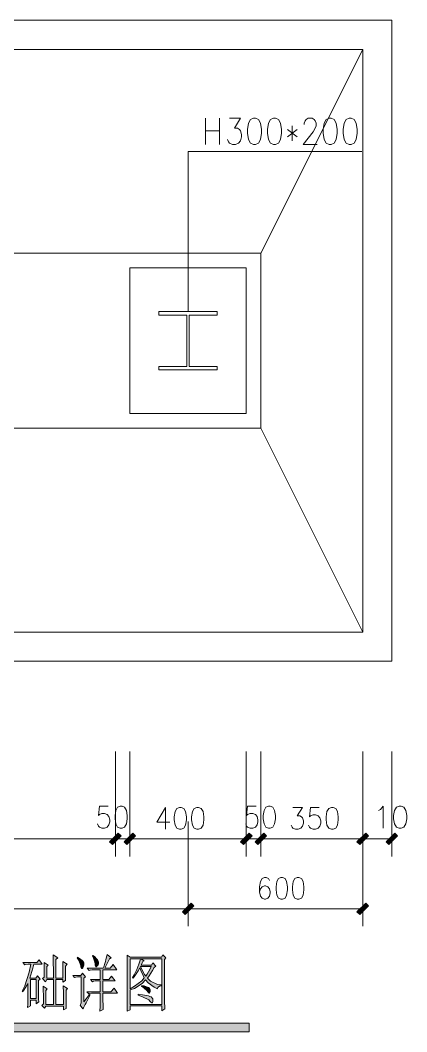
# Model space of a CAD drawing. Header units: millimetres. Extents: x 0 to 586, y 0 to 414.
# Drawn here: x 450.6 to 494.2, y 167.3 to 281.4 of the extents above; entities that cross this region are included whole.
import ezdxf

# ---------------------------------------------------------------- set-up
doc = ezdxf.new("R2010")
doc.units = ezdxf.units.MM

msp = doc.modelspace()

# ---------------------------------------------------------------- hatches: boundary and pattern name
h = msp.add_hatch(color=0)
h.dxf.hatch_style = 2
h.paths.add_polyline_path([(460.992361, 188.432722), (460.678389, 188.746694), (461.662639, 189.730944), (461.976611, 189.416972)])
h = msp.add_hatch(color=0)
h.dxf.hatch_style = 2
h.paths.add_polyline_path([(460.992361, 188.432722), (460.678389, 188.746694), (461.662639, 189.730944), (461.976611, 189.416972)])
h = msp.add_hatch(color=0)
h.dxf.hatch_style = 2
h.paths.add_polyline_path([(462.632778, 188.432722), (462.322333, 188.746694), (463.306583, 189.730944), (463.620556, 189.416972)])
h = msp.add_hatch(color=0)
h.dxf.hatch_style = 2
h.paths.add_polyline_path([(462.632778, 188.432722), (462.322333, 188.746694), (463.306583, 189.730944), (463.620556, 189.416972)])
h = msp.add_hatch(color=0)
h.dxf.hatch_style = 2
h.paths.add_polyline_path([(475.780806, 188.432722), (475.466833, 188.746694), (476.451083, 189.730944), (476.765056, 189.416972)])
h = msp.add_hatch(color=0)
h.dxf.hatch_style = 2
h.paths.add_polyline_path([(475.780806, 188.432722), (475.466833, 188.746694), (476.451083, 189.730944), (476.765056, 189.416972)])
h = msp.add_hatch(color=0)
h.dxf.hatch_style = 2
h.paths.add_polyline_path([(477.42475, 188.432722), (477.110778, 188.746694), (478.095028, 189.730944), (478.409, 189.416972)])
h = msp.add_hatch(color=0)
h.dxf.hatch_style = 2
h.paths.add_polyline_path([(477.42475, 188.432722), (477.110778, 188.746694), (478.095028, 189.730944), (478.409, 189.416972)])
h = msp.add_hatch(color=0)
h.dxf.hatch_style = 2
h.paths.add_polyline_path([(488.925306, 188.432722), (488.611333, 188.746694), (489.599111, 189.730944), (489.913083, 189.416972)])
h = msp.add_hatch(color=0)
h.dxf.hatch_style = 2
h.paths.add_polyline_path([(488.925306, 188.432722), (488.611333, 188.746694), (489.599111, 189.730944), (489.913083, 189.416972)])
h = msp.add_hatch(color=0)
h.dxf.hatch_style = 2
h.paths.add_polyline_path([(492.213194, 188.432722), (491.899222, 188.746694), (492.883472, 189.730944), (493.197444, 189.416972)])
h = msp.add_hatch(color=0)
h.dxf.hatch_style = 2
h.paths.add_polyline_path([(469.208556, 180.544611), (468.894583, 180.858583), (469.878833, 181.842833), (470.192806, 181.528861)])
h = msp.add_hatch(color=0)
h.dxf.hatch_style = 2
h.paths.add_polyline_path([(469.208556, 180.544611), (468.894583, 180.858583), (469.878833, 181.842833), (470.192806, 181.528861)])
h = msp.add_hatch(color=0)
h.dxf.hatch_style = 2
h.paths.add_polyline_path([(488.925306, 180.544611), (488.611333, 180.858583), (489.599111, 181.842833), (489.913083, 181.528861)])
h = msp.add_hatch(color=0)
h.dxf.hatch_style = 2
h.paths.add_polyline_path([(455.407889, 173.390278), (455.407889, 174.007639), (455.397306, 174.946028), (455.386722, 175.26), (455.873556, 174.960139), (455.697167, 174.737889), (455.697167, 174.131111), (455.70775, 173.319722), (455.718333, 173.115111), (455.407889, 172.921083), (455.407889, 173.224472), (454.617667, 173.224472), (454.617667, 170.388139), (455.474917, 170.388139), (455.474917, 170.649194), (455.464333, 171.707528), (455.45375, 172.508333), (455.937056, 172.204944), (455.760667, 172.010917), (455.760667, 171.241861), (455.774778, 170.208222), (455.785361, 169.947167), (455.474917, 169.809583), (455.474917, 170.222333), (453.492306, 170.222333), (453.315917, 169.975389), (453.030167, 170.303472), (453.206556, 170.469278), (453.206556, 171.213639), (453.195972, 172.204944), (453.185389, 172.451889), (453.647528, 172.176722), (453.492306, 171.982694), (453.492306, 170.388139), (454.331917, 170.388139), (454.331917, 173.224472), (453.5805, 173.224472), (453.425278, 172.977528), (453.118361, 173.333833), (453.29475, 173.471417), (453.29475, 173.845361), (453.284167, 174.684972), (453.273583, 175.150639), (453.735722, 174.84725), (453.5805, 174.684972), (453.5805, 173.390278), (454.331917, 173.390278), (454.331917, 174.049972), (454.317806, 175.358778), (454.307222, 176.004361), (454.815222, 175.67275), (454.617667, 175.48225), (454.617667, 173.390278)])
h = msp.add_hatch(color=0)
h.dxf.hatch_style = 2
h.paths.add_polyline_path([(457.016556, 175.67275), (457.062417, 175.753889), (457.182361, 175.67275), (457.418722, 175.492833), (457.535139, 175.397583), (457.651556, 175.302333), (457.7715, 175.094194), (457.778556, 174.984833), (457.782083, 174.875472), (457.73975, 174.6885), (457.690361, 174.610889), (457.640972, 174.536806), (457.566889, 174.462722), (457.545722, 174.462722), (457.513972, 174.462722), (457.446944, 174.610889), (457.415194, 174.762583), (457.35875, 174.970722), (457.161194, 175.425806)])
h = msp.add_hatch(color=0)
h.dxf.hatch_style = 2
h.paths.add_polyline_path([(460.389111, 176.057278), (460.872417, 175.67275), (460.674861, 175.535167), (460.498472, 175.189444), (460.223306, 174.667333), (460.124528, 174.487417), (460.741889, 174.487417), (461.069972, 174.900167), (461.510944, 174.321611), (459.926972, 174.321611), (459.926972, 173.220944), (460.586667, 173.220944), (460.893583, 173.605472), (461.292222, 173.055139), (459.926972, 173.055139), (459.926972, 171.845111), (460.830083, 171.845111), (461.182861, 172.257861), (461.577972, 171.682833), (459.926972, 171.682833), (459.926972, 171.061944), (459.937556, 170.141194), (459.948139, 169.837806), (459.595361, 169.643778), (459.605944, 170.208222), (459.616528, 171.22775), (459.616528, 171.682833), (458.734583, 171.682833), (458.646389, 171.682833), (458.43825, 171.6405), (458.318306, 171.598167), (458.12075, 171.845111), (459.616528, 171.845111), (459.616528, 173.055139), (459.154389, 173.055139), (459.066194, 173.055139), (458.858056, 173.016333), (458.734583, 172.974), (458.537028, 173.220944), (459.616528, 173.220944), (459.616528, 174.321611), (458.780444, 174.321611), (458.69225, 174.321611), (458.484111, 174.282806), (458.360639, 174.240472), (458.163083, 174.487417), (459.969306, 174.487417), (460.036333, 174.653222), (460.156278, 175.03775), (460.212722, 175.26), (460.265639, 175.478722), (460.353833, 175.880889)])
h = msp.add_hatch(color=0)
h.dxf.hatch_style = 2
h.paths.add_polyline_path([(458.734583, 175.895), (458.801611, 175.947917), (458.956833, 175.810333), (459.193194, 175.570444), (459.274333, 175.464611), (459.359, 175.362306), (459.429556, 175.16475), (459.418972, 175.065972), (459.408389, 174.970722), (459.348417, 174.819028), (459.299028, 174.762583), (459.249639, 174.709667), (459.186139, 174.653222), (459.175556, 174.653222), (459.133222, 174.653222), (459.066194, 174.804917), (459.045028, 174.956611), (459.00975, 175.16475), (458.858056, 175.630417)])
h = msp.add_hatch(color=0)
h.paths.add_polyline_path([(466.887278, 175.48225), (466.887278, 170.91025), (466.887278, 170.635083), (466.897861, 170.141194), (466.908444, 169.918944), (466.576833, 169.700222), (466.576833, 170.250556), (462.989083, 170.250556), (462.989083, 169.809583), (462.657472, 169.643778), (462.668056, 169.918944), (462.678639, 170.483389), (462.678639, 170.772667), (462.678639, 174.931917), (462.678639, 175.16475), (462.668056, 175.690389), (462.657472, 175.979667), (462.989083, 175.729194), (466.5345, 175.729194), (466.689722, 176.004361), (467.0425, 175.648056)])
h.paths.add_polyline_path([(462.989083, 170.416361), (466.576833, 170.416361), (466.576833, 175.566917), (464.199111, 175.566917), (464.573056, 175.316444), (464.442528, 175.235306), (464.3755, 175.111833), (464.276722, 174.917806), (464.244972, 174.84725), (465.409139, 174.84725), (465.564361, 175.097722), (465.895972, 174.709667), (465.719583, 174.572083), (465.532611, 174.244), (465.148083, 173.637222), (464.947, 173.362056), (465.289194, 173.044556), (466.072361, 172.674139), (466.513333, 172.617694), (466.513333, 172.508333), (466.347528, 172.494222), (466.139389, 172.328417), (466.093528, 172.176722), (465.709, 172.356639), (465.035194, 172.854056), (464.749444, 173.168028), (464.364917, 172.7835), (463.482972, 172.219056), (462.989083, 172.039139)])
h.paths.add_polyline_path([(462.989083, 175.566917), (462.989083, 172.18025), (463.504139, 172.455417), (464.308472, 173.072778), (464.594222, 173.4185), (464.453111, 173.665444), (464.199111, 174.229889), (464.08975, 174.547389), (463.913361, 174.201667), (463.539417, 173.623111), (463.338333, 173.390278), (463.274833, 173.446722), (463.451222, 173.736), (463.747556, 174.332194), (463.8675, 174.642639), (463.990972, 174.953083), (464.132083, 175.415222), (464.156778, 175.566917)])
h.paths.add_polyline_path([(464.177944, 174.681444), (464.329639, 174.33925), (464.6295, 173.803028), (464.770611, 173.609), (464.925833, 173.83125), (465.236278, 174.367472), (465.387972, 174.681444)])
h = msp.add_hatch(color=0)
h.paths.add_polyline_path([(452.656222, 173.115111), (452.656222, 172.204944), (452.666806, 170.991389), (452.677389, 170.688), (452.370472, 170.493972), (452.370472, 170.906722), (451.731944, 170.906722), (451.731944, 170.247028), (451.4215, 170.081222), (451.432083, 170.426944), (451.442667, 171.774556), (451.442667, 172.779972), (451.301556, 172.504806), (451.005222, 172.025028), (450.85, 171.816889), (450.804139, 171.898028), (451.125167, 172.504806), (451.608472, 174.035861), (451.774278, 174.960139), (451.619056, 174.960139), (451.477944, 174.960139), (451.213361, 174.917806), (451.093417, 174.875472), (450.892333, 175.125944), (452.479833, 175.125944), (452.72325, 175.425806), (453.076028, 174.960139), (452.127056, 174.960139), (452.017694, 174.519167), (451.795444, 173.732472), (451.686083, 173.390278), (452.349306, 173.390278), (452.546861, 173.637222), (452.832611, 173.277389)])
h.paths.add_polyline_path([(451.731944, 173.224472), (451.731944, 171.072528), (452.370472, 171.072528), (452.370472, 173.224472)])
h = msp.add_hatch(color=0)
h.dxf.hatch_style = 2
h.paths.add_polyline_path([(457.767972, 170.688), (458.427667, 171.541722), (458.494694, 171.488806), (458.371222, 171.266556), (458.141917, 170.825583), (458.032556, 170.606861), (457.909083, 170.384611), (457.722111, 170.042417), (457.655083, 169.918944), (457.348167, 170.331694), (457.404611, 170.398722), (457.457528, 170.606861), (457.457528, 170.744444), (457.457528, 173.524333), (457.150611, 173.524333), (457.062417, 173.524333), (456.85075, 173.482), (456.730806, 173.443194), (456.53325, 173.690139), (457.436361, 173.690139), (457.61275, 173.937083), (457.944361, 173.524333), (457.767972, 173.358528)])
h = msp.add_hatch(color=0)
h.dxf.hatch_style = 2
h.paths.add_polyline_path([(464.308472, 172.56125), (464.573056, 172.494222), (464.947, 172.37075), (465.059889, 172.314306), (465.16925, 172.261389), (465.268028, 172.074417), (465.257444, 171.943889), (465.246861, 171.813361), (465.201, 171.682833), (465.16925, 171.682833), (465.133972, 171.682833), (465.059889, 171.753389), (465.014028, 171.820417), (464.904667, 171.958), (464.541306, 172.289611), (464.287306, 172.480111)])
h = msp.add_hatch(color=0)
h.dxf.hatch_style = 2
h.paths.add_polyline_path([(463.892194, 171.569944), (464.396667, 171.502917), (465.063417, 171.372389), (465.222167, 171.308889), (465.384444, 171.248917), (465.553778, 171.03725), (465.564361, 170.885556), (465.574944, 170.733861), (465.532611, 170.582167), (465.476167, 170.582167), (465.444417, 170.582167), (465.335056, 170.663306), (465.257444, 170.747972), (465.091639, 170.91025), (464.40725, 171.270083), (463.892194, 171.460583)])
h = msp.add_hatch(color=0)
h.dxf.hatch_style = 2
h.paths.add_polyline_path([(417.135028, 167.326028), (417.135028, 168.313806), (476.429917, 168.313806), (476.429917, 167.326028)])

# ---------------------------------------------------------------- linework, layer by layer
at = {"color": 0, "lineweight": 0}
for points in [[(397.241889, 209.126667), (492.548333, 209.126667), (492.548333, 281.428472), (397.241889, 281.428472)], [(400.529778, 212.414556), (489.260444, 212.414556), (489.260444, 278.140583), (400.529778, 278.140583)], [(476.920278, 270.375944), (476.581611, 270.234833), (476.355833, 269.8115), (476.242944, 269.105944), (476.242944, 268.686139), (476.355833, 267.980583), (476.581611, 267.55725), (476.920278, 267.416139), (477.146056, 267.416139), (477.481194, 267.55725), (477.706972, 267.980583), (477.819861, 268.686139), (477.819861, 269.105944), (477.706972, 269.8115), (477.481194, 270.234833), (477.146056, 270.375944)], [(479.171, 270.375944), (478.835861, 270.234833), (478.610083, 269.8115), (478.497194, 269.105944), (478.497194, 268.686139), (478.610083, 267.980583), (478.835861, 267.55725), (479.171, 267.416139), (479.396778, 267.416139), (479.735444, 267.55725), (479.961222, 267.980583), (480.074111, 268.686139), (480.074111, 269.105944), (479.961222, 269.8115), (479.735444, 270.234833), (479.396778, 270.375944)], [(485.482194, 270.375944), (485.143528, 270.234833), (484.91775, 269.8115), (484.804861, 269.105944), (484.804861, 268.686139), (484.91775, 267.980583), (485.143528, 267.55725), (485.482194, 267.416139), (485.707972, 267.416139), (486.046639, 267.55725), (486.272417, 267.980583), (486.385306, 268.686139), (486.385306, 269.105944), (486.272417, 269.8115), (486.046639, 270.234833), (485.707972, 270.375944)], [(487.736444, 270.375944), (487.397778, 270.234833), (487.172, 269.8115), (487.059111, 269.105944), (487.059111, 268.686139), (487.172, 267.980583), (487.397778, 267.55725), (487.736444, 267.416139), (487.962222, 267.416139), (488.300889, 267.55725), (488.523139, 267.980583), (488.636028, 268.686139), (488.636028, 269.105944), (488.523139, 269.8115), (488.300889, 270.234833), (487.962222, 270.375944)], [(412.030333, 235.419194), (477.759889, 235.419194), (477.759889, 255.135944), (412.030333, 255.135944)], [(462.971444, 237.063139), (476.115944, 237.063139), (476.115944, 253.495528), (462.971444, 253.495528)], [(472.828056, 241.991444), (472.828056, 242.386556), (469.674222, 242.386556), (469.674222, 248.168583), (472.828056, 248.168583), (472.828056, 248.563694), (466.255806, 248.563694), (466.255806, 248.168583), (469.413167, 248.168583), (469.413167, 242.386556), (466.255806, 242.386556), (466.255806, 241.991444)], [(461.884889, 192.764833), (461.588556, 192.648417), (461.394528, 192.295639), (461.29575, 191.710028), (461.29575, 191.35725), (461.394528, 190.771639), (461.588556, 190.418861), (461.884889, 190.302444), (462.082444, 190.302444), (462.378778, 190.418861), (462.576333, 190.771639), (462.675111, 191.35725), (462.675111, 191.710028), (462.576333, 192.295639), (462.378778, 192.648417), (462.082444, 192.764833)], [(468.5665, 192.630778), (468.270167, 192.514361), (468.072611, 192.161583), (467.973833, 191.572444), (467.973833, 191.223194), (468.072611, 190.634056), (468.270167, 190.281278), (468.5665, 190.164861), (468.764056, 190.164861), (469.056861, 190.281278), (469.254417, 190.634056), (469.353194, 191.223194), (469.353194, 191.572444), (469.254417, 192.161583), (469.056861, 192.514361), (468.764056, 192.630778)], [(470.538528, 192.630778), (470.242194, 192.514361), (470.044639, 192.161583), (469.945861, 191.572444), (469.945861, 191.223194), (470.044639, 190.634056), (470.242194, 190.281278), (470.538528, 190.164861), (470.732556, 190.164861), (471.028889, 190.281278), (471.226444, 190.634056), (471.325222, 191.223194), (471.325222, 191.572444), (471.226444, 192.161583), (471.028889, 192.514361), (470.732556, 192.630778)], [(478.617139, 192.764833), (478.324333, 192.648417), (478.126778, 192.295639), (478.028, 191.710028), (478.028, 191.35725), (478.126778, 190.771639), (478.324333, 190.418861), (478.617139, 190.302444), (478.814694, 190.302444), (479.111028, 190.418861), (479.308583, 190.771639), (479.407361, 191.35725), (479.407361, 191.710028), (479.308583, 192.295639), (479.111028, 192.648417), (478.814694, 192.764833)], [(485.718556, 192.630778), (485.422222, 192.514361), (485.224667, 192.161583), (485.125889, 191.572444), (485.125889, 191.223194), (485.224667, 190.634056), (485.422222, 190.281278), (485.718556, 190.164861), (485.916111, 190.164861), (486.208917, 190.281278), (486.406472, 190.634056), (486.50525, 191.223194), (486.50525, 191.572444), (486.406472, 192.161583), (486.208917, 192.514361), (485.916111, 192.630778)], [(493.384417, 192.764833), (493.066917, 192.648417), (492.851722, 192.295639), (492.745889, 191.710028), (492.745889, 191.35725), (492.851722, 190.771639), (493.066917, 190.418861), (493.384417, 190.302444), (493.599611, 190.302444), (493.917111, 190.418861), (494.132306, 190.771639), (494.238139, 191.35725), (494.238139, 191.710028), (494.132306, 192.295639), (493.917111, 192.648417), (493.599611, 192.764833)], [(460.992361, 188.432722), (460.678389, 188.746694), (461.662639, 189.730944), (461.976611, 189.416972)], [(460.992361, 188.432722), (460.678389, 188.746694), (461.662639, 189.730944), (461.976611, 189.416972)], [(462.632778, 188.432722), (462.322333, 188.746694), (463.306583, 189.730944), (463.620556, 189.416972)], [(462.632778, 188.432722), (462.322333, 188.746694), (463.306583, 189.730944), (463.620556, 189.416972)], [(475.780806, 188.432722), (475.466833, 188.746694), (476.451083, 189.730944), (476.765056, 189.416972)], [(475.780806, 188.432722), (475.466833, 188.746694), (476.451083, 189.730944), (476.765056, 189.416972)], [(477.42475, 188.432722), (477.110778, 188.746694), (478.095028, 189.730944), (478.409, 189.416972)], [(477.42475, 188.432722), (477.110778, 188.746694), (478.095028, 189.730944), (478.409, 189.416972)], [(488.925306, 188.432722), (488.611333, 188.746694), (489.599111, 189.730944), (489.913083, 189.416972)], [(488.925306, 188.432722), (488.611333, 188.746694), (489.599111, 189.730944), (489.913083, 189.416972)], [(492.213194, 188.432722), (491.899222, 188.746694), (492.883472, 189.730944), (493.197444, 189.416972)], [(480.024722, 184.742667), (479.746028, 184.62625), (479.562583, 184.273472), (479.470861, 183.687861), (479.470861, 183.335083), (479.562583, 182.749472), (479.746028, 182.396694), (480.024722, 182.27675), (480.208167, 182.27675), (480.486861, 182.396694), (480.670306, 182.749472), (480.762028, 183.335083), (480.762028, 183.687861), (480.670306, 184.273472), (480.486861, 184.62625), (480.208167, 184.742667)], [(481.86975, 184.742667), (481.594583, 184.62625), (481.407611, 184.273472), (481.315889, 183.687861), (481.315889, 183.335083), (481.407611, 182.749472), (481.594583, 182.396694), (481.86975, 182.27675), (482.056722, 182.27675), (482.331889, 182.396694), (482.518861, 182.749472), (482.610583, 183.335083), (482.610583, 183.687861), (482.518861, 184.273472), (482.331889, 184.62625), (482.056722, 184.742667)], [(469.208556, 180.544611), (468.894583, 180.858583), (469.878833, 181.842833), (470.192806, 181.528861)], [(469.208556, 180.544611), (468.894583, 180.858583), (469.878833, 181.842833), (470.192806, 181.528861)], [(488.925306, 180.544611), (488.611333, 180.858583), (489.599111, 181.842833), (489.913083, 181.528861)], [(455.407889, 173.390278), (455.407889, 174.007639), (455.397306, 174.946028), (455.386722, 175.26), (455.873556, 174.960139), (455.697167, 174.737889), (455.697167, 174.131111), (455.70775, 173.319722), (455.718333, 173.115111), (455.407889, 172.921083), (455.407889, 173.224472), (454.617667, 173.224472), (454.617667, 170.388139), (455.474917, 170.388139), (455.474917, 170.649194), (455.464333, 171.707528), (455.45375, 172.508333), (455.937056, 172.204944), (455.760667, 172.010917), (455.760667, 171.241861), (455.774778, 170.208222), (455.785361, 169.947167), (455.474917, 169.809583), (455.474917, 170.222333), (453.492306, 170.222333), (453.315917, 169.975389), (453.030167, 170.303472), (453.206556, 170.469278), (453.206556, 171.213639), (453.195972, 172.204944), (453.185389, 172.451889), (453.647528, 172.176722), (453.492306, 171.982694), (453.492306, 170.388139), (454.331917, 170.388139), (454.331917, 173.224472), (453.5805, 173.224472), (453.425278, 172.977528), (453.118361, 173.333833), (453.29475, 173.471417), (453.29475, 173.845361), (453.284167, 174.684972), (453.273583, 175.150639), (453.735722, 174.84725), (453.5805, 174.684972), (453.5805, 173.390278), (454.331917, 173.390278), (454.331917, 174.049972), (454.317806, 175.358778), (454.307222, 176.004361), (454.815222, 175.67275), (454.617667, 175.48225), (454.617667, 173.390278)], [(457.016556, 175.67275), (457.062417, 175.753889), (457.182361, 175.67275), (457.418722, 175.492833), (457.535139, 175.397583), (457.651556, 175.302333), (457.7715, 175.094194), (457.778556, 174.984833), (457.782083, 174.875472), (457.73975, 174.6885), (457.690361, 174.610889), (457.640972, 174.536806), (457.566889, 174.462722), (457.545722, 174.462722), (457.513972, 174.462722), (457.446944, 174.610889), (457.415194, 174.762583), (457.35875, 174.970722), (457.161194, 175.425806)], [(460.389111, 176.057278), (460.872417, 175.67275), (460.674861, 175.535167), (460.498472, 175.189444), (460.223306, 174.667333), (460.124528, 174.487417), (460.741889, 174.487417), (461.069972, 174.900167), (461.510944, 174.321611), (459.926972, 174.321611), (459.926972, 173.220944), (460.586667, 173.220944), (460.893583, 173.605472), (461.292222, 173.055139), (459.926972, 173.055139), (459.926972, 171.845111), (460.830083, 171.845111), (461.182861, 172.257861), (461.577972, 171.682833), (459.926972, 171.682833), (459.926972, 171.061944), (459.937556, 170.141194), (459.948139, 169.837806), (459.595361, 169.643778), (459.605944, 170.208222), (459.616528, 171.22775), (459.616528, 171.682833), (458.734583, 171.682833), (458.646389, 171.682833), (458.43825, 171.6405), (458.318306, 171.598167), (458.12075, 171.845111), (459.616528, 171.845111), (459.616528, 173.055139), (459.154389, 173.055139), (459.066194, 173.055139), (458.858056, 173.016333), (458.734583, 172.974), (458.537028, 173.220944), (459.616528, 173.220944), (459.616528, 174.321611), (458.780444, 174.321611), (458.69225, 174.321611), (458.484111, 174.282806), (458.360639, 174.240472), (458.163083, 174.487417), (459.969306, 174.487417), (460.036333, 174.653222), (460.156278, 175.03775), (460.212722, 175.26), (460.265639, 175.478722), (460.353833, 175.880889)], [(458.734583, 175.895), (458.801611, 175.947917), (458.956833, 175.810333), (459.193194, 175.570444), (459.274333, 175.464611), (459.359, 175.362306), (459.429556, 175.16475), (459.418972, 175.065972), (459.408389, 174.970722), (459.348417, 174.819028), (459.299028, 174.762583), (459.249639, 174.709667), (459.186139, 174.653222), (459.175556, 174.653222), (459.133222, 174.653222), (459.066194, 174.804917), (459.045028, 174.956611), (459.00975, 175.16475), (458.858056, 175.630417)], [(466.887278, 175.48225), (466.887278, 170.91025), (466.887278, 170.635083), (466.897861, 170.141194), (466.908444, 169.918944), (466.576833, 169.700222), (466.576833, 170.250556), (462.989083, 170.250556), (462.989083, 169.809583), (462.657472, 169.643778), (462.668056, 169.918944), (462.678639, 170.483389), (462.678639, 170.772667), (462.678639, 174.931917), (462.678639, 175.16475), (462.668056, 175.690389), (462.657472, 175.979667), (462.989083, 175.729194), (466.5345, 175.729194), (466.689722, 176.004361), (467.0425, 175.648056)], [(452.656222, 173.115111), (452.656222, 172.204944), (452.666806, 170.991389), (452.677389, 170.688), (452.370472, 170.493972), (452.370472, 170.906722), (451.731944, 170.906722), (451.731944, 170.247028), (451.4215, 170.081222), (451.432083, 170.426944), (451.442667, 171.774556), (451.442667, 172.779972), (451.301556, 172.504806), (451.005222, 172.025028), (450.85, 171.816889), (450.804139, 171.898028), (451.125167, 172.504806), (451.608472, 174.035861), (451.774278, 174.960139), (451.619056, 174.960139), (451.477944, 174.960139), (451.213361, 174.917806), (451.093417, 174.875472), (450.892333, 175.125944), (452.479833, 175.125944), (452.72325, 175.425806), (453.076028, 174.960139), (452.127056, 174.960139), (452.017694, 174.519167), (451.795444, 173.732472), (451.686083, 173.390278), (452.349306, 173.390278), (452.546861, 173.637222), (452.832611, 173.277389)], [(462.989083, 170.416361), (466.576833, 170.416361), (466.576833, 175.566917), (464.199111, 175.566917), (464.573056, 175.316444), (464.442528, 175.235306), (464.3755, 175.111833), (464.276722, 174.917806), (464.244972, 174.84725), (465.409139, 174.84725), (465.564361, 175.097722), (465.895972, 174.709667), (465.719583, 174.572083), (465.532611, 174.244), (465.148083, 173.637222), (464.947, 173.362056), (465.289194, 173.044556), (466.072361, 172.674139), (466.513333, 172.617694), (466.513333, 172.508333), (466.347528, 172.494222), (466.139389, 172.328417), (466.093528, 172.176722), (465.709, 172.356639), (465.035194, 172.854056), (464.749444, 173.168028), (464.364917, 172.7835), (463.482972, 172.219056), (462.989083, 172.039139)], [(462.989083, 175.566917), (462.989083, 172.18025), (463.504139, 172.455417), (464.308472, 173.072778), (464.594222, 173.4185), (464.453111, 173.665444), (464.199111, 174.229889), (464.08975, 174.547389), (463.913361, 174.201667), (463.539417, 173.623111), (463.338333, 173.390278), (463.274833, 173.446722), (463.451222, 173.736), (463.747556, 174.332194), (463.8675, 174.642639), (463.990972, 174.953083), (464.132083, 175.415222), (464.156778, 175.566917)], [(464.177944, 174.681444), (464.329639, 174.33925), (464.6295, 173.803028), (464.770611, 173.609), (464.925833, 173.83125), (465.236278, 174.367472), (465.387972, 174.681444)], [(457.767972, 170.688), (458.427667, 171.541722), (458.494694, 171.488806), (458.371222, 171.266556), (458.141917, 170.825583), (458.032556, 170.606861), (457.909083, 170.384611), (457.722111, 170.042417), (457.655083, 169.918944), (457.348167, 170.331694), (457.404611, 170.398722), (457.457528, 170.606861), (457.457528, 170.744444), (457.457528, 173.524333), (457.150611, 173.524333), (457.062417, 173.524333), (456.85075, 173.482), (456.730806, 173.443194), (456.53325, 173.690139), (457.436361, 173.690139), (457.61275, 173.937083), (457.944361, 173.524333), (457.767972, 173.358528)], [(451.731944, 173.224472), (451.731944, 171.072528), (452.370472, 171.072528), (452.370472, 173.224472)], [(464.308472, 172.56125), (464.573056, 172.494222), (464.947, 172.37075), (465.059889, 172.314306), (465.16925, 172.261389), (465.268028, 172.074417), (465.257444, 171.943889), (465.246861, 171.813361), (465.201, 171.682833), (465.16925, 171.682833), (465.133972, 171.682833), (465.059889, 171.753389), (465.014028, 171.820417), (464.904667, 171.958), (464.541306, 172.289611), (464.287306, 172.480111)], [(463.892194, 171.569944), (464.396667, 171.502917), (465.063417, 171.372389), (465.222167, 171.308889), (465.384444, 171.248917), (465.553778, 171.03725), (465.564361, 170.885556), (465.574944, 170.733861), (465.532611, 170.582167), (465.476167, 170.582167), (465.444417, 170.582167), (465.335056, 170.663306), (465.257444, 170.747972), (465.091639, 170.91025), (464.40725, 171.270083), (463.892194, 171.460583)], [(417.135028, 167.326028), (417.135028, 168.313806), (476.429917, 168.313806), (476.429917, 167.326028)]]:
    msp.add_lwpolyline(points, close=True, dxfattribs=at)
for points in [[(489.260444, 278.140583), (477.759889, 255.135944)], [(471.512194, 267.416139), (471.512194, 270.375944)], [(473.089111, 270.375944), (473.089111, 267.416139)], [(474.214472, 270.375944), (475.452722, 270.375944), (474.778917, 269.247056), (475.117583, 269.247056), (475.343361, 269.105944), (475.452722, 268.964833), (475.565611, 268.545028), (475.565611, 268.262806), (475.452722, 267.839472), (475.230472, 267.55725), (474.891806, 267.416139), (474.553139, 267.416139), (474.214472, 267.55725), (474.101583, 267.698361), (473.988694, 267.980583)], [(481.312361, 269.529278), (481.312361, 267.839472)], [(482.667028, 269.670389), (482.667028, 269.8115), (482.779917, 270.093722), (482.889278, 270.234833), (483.115056, 270.375944), (483.566611, 270.375944), (483.792389, 270.234833), (483.905278, 270.093722), (484.018167, 269.8115), (484.018167, 269.529278), (483.905278, 269.247056), (483.6795, 268.823722), (482.554139, 267.416139), (484.131056, 267.416139)], [(471.512194, 268.964833), (473.089111, 268.964833)], [(480.751444, 269.105944), (481.876806, 268.262806)], [(481.876806, 269.105944), (480.751444, 268.262806)], [(469.543694, 266.611806), (489.165194, 266.611806)], [(469.543694, 248.563694), (469.543694, 266.611806)], [(489.260444, 212.414556), (477.759889, 235.419194)], [(461.3275, 198.941972), (461.3275, 187.109806)], [(462.971444, 198.941972), (462.971444, 187.109806)], [(476.115944, 198.941972), (476.115944, 187.109806)], [(476.115944, 198.941972), (476.115944, 187.109806)], [(477.759889, 198.941972), (477.759889, 187.109806)], [(489.260444, 198.941972), (489.260444, 187.109806)], [(492.548333, 198.941972), (492.548333, 187.109806)], [(460.505528, 192.764833), (459.521278, 192.764833), (459.4225, 191.710028), (459.521278, 191.826444), (459.814083, 191.942861), (460.110417, 191.942861), (460.40675, 191.826444), (460.604306, 191.593611), (460.703083, 191.240833), (460.703083, 191.004472), (460.604306, 190.651694), (460.40675, 190.418861), (460.110417, 190.302444), (459.814083, 190.302444), (459.521278, 190.418861), (459.4225, 190.535278), (459.323722, 190.771639)], [(466.986056, 192.630778), (466.001806, 190.986833), (467.479944, 190.986833)], [(466.986056, 192.630778), (466.986056, 190.164861)], [(477.237778, 192.764833), (476.253528, 192.764833), (476.15475, 191.710028), (476.253528, 191.826444), (476.549861, 191.942861), (476.842667, 191.942861), (477.139, 191.826444), (477.336556, 191.593611), (477.435333, 191.240833), (477.435333, 191.004472), (477.336556, 190.651694), (477.139, 190.418861), (476.842667, 190.302444), (476.549861, 190.302444), (476.253528, 190.418861), (476.15475, 190.535278), (476.055972, 190.771639)], [(481.379389, 192.630778), (482.462417, 192.630778), (481.873278, 191.692389), (482.169611, 191.692389), (482.367167, 191.572444), (482.462417, 191.456028), (482.561194, 191.10325), (482.561194, 190.870417), (482.462417, 190.517639), (482.268389, 190.281278), (481.972056, 190.164861), (481.675722, 190.164861), (481.379389, 190.281278), (481.280611, 190.401222), (481.181833, 190.634056)], [(484.335667, 192.630778), (483.351417, 192.630778), (483.252639, 191.572444), (483.351417, 191.692389), (483.64775, 191.808806), (483.944083, 191.808806), (484.240417, 191.692389), (484.434444, 191.456028), (484.533222, 191.10325), (484.533222, 190.870417), (484.434444, 190.517639), (484.240417, 190.281278), (483.944083, 190.164861), (483.64775, 190.164861), (483.351417, 190.281278), (483.252639, 190.401222), (483.153861, 190.634056)], [(491.041972, 192.295639), (491.257167, 192.415583), (491.574667, 192.764833), (491.574667, 190.302444)], [(469.543694, 191.053861), (469.543694, 179.221694)], [(489.260444, 191.053861), (489.260444, 179.221694)], [(428.462722, 189.081833), (489.260444, 189.081833)], [(462.971444, 189.081833), (461.3275, 189.081833)], [(476.115944, 189.081833), (462.971444, 189.081833)], [(476.115944, 189.081833), (477.759889, 189.081833)], [(489.260444, 189.081833), (492.548333, 189.081833)], [(478.730028, 184.389889), (478.638306, 184.62625), (478.363139, 184.742667), (478.176167, 184.742667), (477.901, 184.62625), (477.714028, 184.273472), (477.622306, 183.687861), (477.622306, 183.098722), (477.714028, 182.629528), (477.901, 182.396694), (478.176167, 182.27675), (478.267889, 182.27675), (478.546583, 182.396694), (478.730028, 182.629528), (478.82175, 182.982306), (478.82175, 183.098722), (478.730028, 183.4515), (478.546583, 183.687861), (478.267889, 183.804278), (478.176167, 183.804278), (477.901, 183.687861), (477.714028, 183.4515), (477.622306, 183.098722)], [(420.246528, 181.193722), (489.260444, 181.193722)]]:
    msp.add_lwpolyline(points, dxfattribs=at)

doc.saveas('drawing.dxf')
